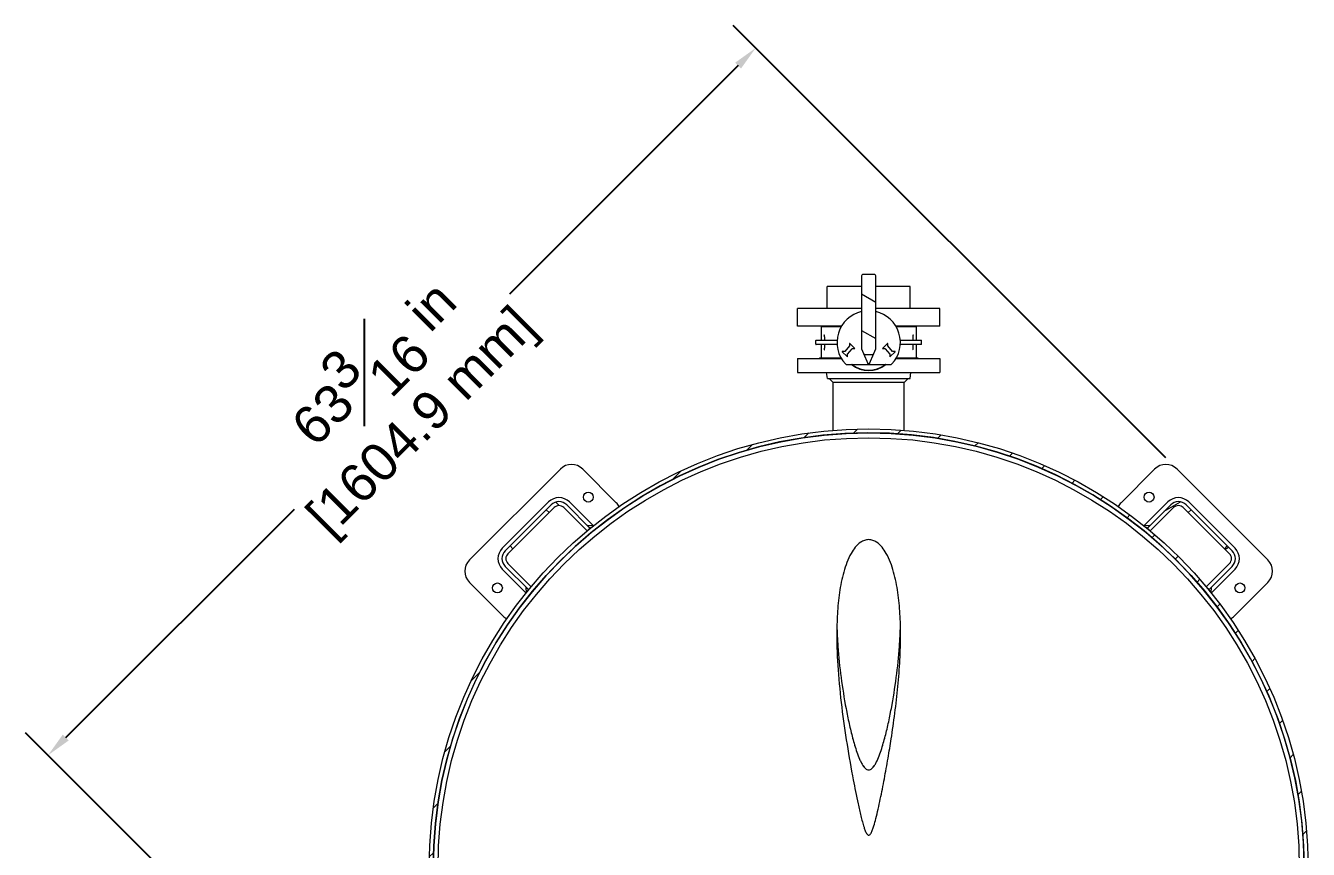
# Model space of a CAD drawing. Header units: inches. Extents: x 20 to 536, y 8 to 344.
# Drawn here: x 223.8 to 304.8, y 218.6 to 270.7 of the extents above; entities that cross this region are included whole.
import ezdxf

# ---------------------------------------------------------------- set-up
doc = ezdxf.new("R2010")
doc.units = ezdxf.units.IN
doc.header["$LTSCALE"] = 16
doc.header["$MEASUREMENT"] = 0
for name, color, linetype, lineweight in [('Dimension (ANSI)', 7, 'Continuous', 25), ('Hatch', 7, 'Continuous', 18), ('Visible', 7, 'Continuous', 18)]:
    doc.layers.add(name, color=color, linetype=linetype, lineweight=lineweight)
doc.styles.add('Standard D-E', font='arial.ttf')
doc.dimstyles.new('in [mm] D-E NeptuneBenson', dxfattribs={"dimscale": 16, "dimtxt": 0.15, "dimasz": 0.098425, "dimexe": 0.125, "dimexo": 0.063, "dimgap": 0.031496, "dimtad": 0, "dimtih": 1, "dimtoh": 1, "dimdec": 4, "dimrnd": 1e-08, "dimzin": 3, "dimdsep": 46, "dimlunit": 5, "dimtxsty": 'Standard D-E', "dimcen": 0.09, "dimdle": 0.393701, "dimclrd": 256, "dimclre": 256, "dimclrt": 256, "dimadec": 1, "dimazin": 1, "dimtfac": 1, "dimtofl": 0, "dimtmove": 0, "dimatfit": 3, "dimfxl": 1, "dimfrac": 1, "dimtolj": 1, "dimtzin": 4, "dimlwd": -1, "dimlwe": -1, "dimarcsym": 0})

# ---------------------------------------------------------------- blocks, each defined once
blk = doc.blocks.new('*D29')
at = {"layer": 'Defpoints', "color": 0, "transparency": 16777216}
for p in [(296.471, 242.647), (225.188, 224.571), (251.792, 197.967)]:
    blk.add_point(p, dxfattribs=at)
at = {"layer": 'Dimension (ANSI)', "transparency": 16777216}
for p, q in [((295.758, 243.359), (268.453, 270.664)), ((268.754, 268.137), (254.315, 253.698)), ((226.302, 225.684), (240.74, 240.123)), ((251.079, 198.68), (223.774, 225.985))]:
    blk.add_line(p, q, dxfattribs=at)
for points in [[(268.568, 268.322), (268.94, 267.951), (269.868, 269.25)], [(226.116, 225.87), (226.487, 225.499), (225.188, 224.571)]]:
    blk.add_solid(points, dxfattribs=at)
at = {"layer": 'Dimension (ANSI)', "transparency": 16777216, "char_height": 2.4, "attachment_point": 5, "rotation": 45, "style": 'Standard D-E'}
for s, insert in [('\\A1; 63{\\H1x;\\S3#16;} in', (245.423, 249.015)), ('\\A1;[1604.9 mm]', (248.972, 245.466))]:
    blk.add_mtext(s, dxfattribs=dict(at, insert=insert))

msp = doc.modelspace()

# ---------------------------------------------------------------- hatches: boundary and pattern name
at = {"layer": 'Hatch'}
h = msp.add_hatch(dxfattribs=at)
h.set_pattern_fill('ANSI31', color=256, scale=16, angle=105.0002, style=0)
edge = h.paths.add_edge_path()
edge.add_ellipse((276.61219, 254.81473), major_axis=(0, 0.12446), ratio=0.48209669, start_angle=0, end_angle=90)
edge.add_line((276.55219, 254.81473), (276.55219, 250.25773))
edge.add_ellipse((276.59219, 250.25773), major_axis=(0, -0.04), ratio=1, start_angle=270, end_angle=293.025492)
edge.add_line((276.55538, 250.24209), (276.67815, 249.95321))
edge.add_ellipse((276.71496, 249.96886), major_axis=(0.03743, -0.08806), ratio=0.41802966, start_angle=270, end_angle=349.9257988)
edge.add_line((276.74537, 249.87941), (277.25901, 249.87941))
edge.add_ellipse((277.28942, 249.96886), major_axis=(-0.03743, -0.08806), ratio=0.41802966, start_angle=10.0742012, end_angle=90)
edge.add_line((277.32623, 249.95321), (277.449, 250.24209))
edge.add_ellipse((277.41219, 250.25773), major_axis=(0.01565, 0.03681), ratio=1, start_angle=270, end_angle=293.025492)
edge.add_line((277.45219, 250.25773), (277.45219, 254.81473))
edge.add_ellipse((277.39219, 254.81473), major_axis=(0, 0.12446), ratio=0.48209669, start_angle=270, end_angle=360)
edge.add_line((277.39219, 254.93919), (276.61219, 254.93919))
h = msp.add_hatch(dxfattribs=at)
h.set_pattern_fill('ANSI31', color=256, scale=16, style=0)
edge = h.paths.add_edge_path()
edge.add_spline(control_points=[(304.50356, 217.62512), (304.53547, 217.59379), (304.5673, 217.56237), (304.63085, 217.49932), (304.66258, 217.46768), (304.69421, 217.43597)], knot_values=[-0.68216034, -0.68216034, -0.68216034, -0.68216034, -0.34137341, -0.34137341, 0, 0, 0, 0], degree=3, periodic=0)
edge.add_line((304.69421, 217.43597), (304.75421, 217.43597))
edge.add_ellipse((277.00219, 217.43596), major_axis=(0, 27.75202), ratio=1, start_angle=270, end_angle=308.7969739)
edge.add_ellipse((277.00219, 217.43596), major_axis=(-17.38838, 21.62912), ratio=1, start_angle=270, end_angle=270.5161423)
edge.add_ellipse((277.00219, 217.43596), major_axis=(-17.58252, 21.47161), ratio=1, start_angle=270, end_angle=281.3737575)
edge.add_ellipse((277.00219, 217.43596), major_axis=(-21.47161, 17.58252), ratio=1, start_angle=270, end_angle=270.5161423)
edge.add_ellipse((277.00219, 217.43596), major_axis=(-21.62912, 17.38838), ratio=1, start_angle=270, end_angle=347.5939579)
edge.add_ellipse((277.00219, 217.43596), major_axis=(-21.62912, -17.38838), ratio=1, start_angle=270, end_angle=270.5161423)
edge.add_ellipse((277.00219, 217.43596), major_axis=(-21.47161, -17.58252), ratio=1, start_angle=270, end_angle=281.3737575)
edge.add_ellipse((277.00219, 217.43596), major_axis=(-17.58252, -21.47161), ratio=1, start_angle=270, end_angle=270.5161423)
edge.add_ellipse((277.00219, 217.43596), major_axis=(-17.38838, -21.62912), ratio=1, start_angle=270, end_angle=347.5939579)
edge.add_ellipse((277.00219, 217.43596), major_axis=(17.38838, -21.62912), ratio=1, start_angle=270, end_angle=270.5161423)
edge.add_ellipse((277.00219, 217.43596), major_axis=(17.58252, -21.47161), ratio=1, start_angle=270, end_angle=281.3737575)
edge.add_ellipse((277.00219, 217.43596), major_axis=(21.47161, -17.58252), ratio=1, start_angle=270, end_angle=270.5161423)
edge.add_ellipse((277.00219, 217.43596), major_axis=(21.62912, -17.38838), ratio=1, start_angle=270, end_angle=347.5939579)
edge.add_ellipse((277.00219, 217.43596), major_axis=(21.62912, 17.38838), ratio=1, start_angle=270, end_angle=270.5161423)
edge.add_ellipse((277.00219, 217.43596), major_axis=(21.47161, 17.58252), ratio=1, start_angle=270, end_angle=281.3737575)
edge.add_ellipse((277.00219, 217.43596), major_axis=(17.58252, 21.47161), ratio=1, start_angle=270, end_angle=270.5161423)
edge.add_ellipse((277.00219, 217.43596), major_axis=(17.38838, 21.62912), ratio=1, start_angle=270, end_angle=308.7969739)
edge.add_line((304.75421, 217.43596), (304.69421, 217.43596))
edge.add_spline(control_points=[(304.69421, 217.43596), (304.66258, 217.40424), (304.63085, 217.37261), (304.5673, 217.30956), (304.53547, 217.27814), (304.50356, 217.24681)], knot_values=[-0.68216032, -0.68216032, -0.68216032, -0.68216032, -0.34078692, -0.34078692, 0, 0, 0, 0], degree=3, periodic=0)
edge.add_ellipse((277.00219, 217.43596), major_axis=(-0.18916, -27.50137), ratio=1, start_angle=90.7881646, end_angle=450, ccw=False)
h = msp.add_hatch(dxfattribs=at)
h.set_pattern_fill('ANSI31', color=256, scale=16, angle=90.0002, style=0)
edge = h.paths.add_edge_path()
edge.add_line((259.2261, 238.74759), (259.40287, 238.92437))
edge.add_line((259.40287, 238.92437), (259.24289, 239.08435))
edge.add_line((259.24289, 239.08435), (257.93488, 240.39236))
edge.add_ellipse((257.44697, 239.90446), major_axis=(-0.4879, 0.4879), ratio=1, start_angle=270, end_angle=360)
edge.add_line((256.95907, 240.39236), (256.64274, 240.07604))
edge.add_line((256.64274, 240.07604), (256.81952, 239.89926))
edge.add_line((256.81952, 239.89926), (257.13585, 240.21559))
edge.add_ellipse((257.44697, 239.90446), major_axis=(0.31113, 0.31113), ratio=1, start_angle=0, end_angle=90, ccw=False)
edge.add_line((257.7581, 240.21559), (259.2261, 238.74759))
h = msp.add_hatch(dxfattribs=at)
h.set_pattern_fill('ANSI31', color=256, scale=16, angle=-15, style=0)
edge = h.paths.add_edge_path()
edge.add_line((297.36164, 240.07604), (297.04531, 240.39236))
edge.add_ellipse((296.55741, 239.90446), major_axis=(-0.4879, 0.4879), ratio=1, start_angle=270, end_angle=360)
edge.add_line((296.0695, 240.39236), (294.76149, 239.08435))
edge.add_line((294.76149, 239.08435), (294.60151, 238.92437))
edge.add_line((294.60151, 238.92437), (294.77828, 238.74759))
edge.add_line((294.77828, 238.74759), (296.24628, 240.21559))
edge.add_ellipse((296.55741, 239.90446), major_axis=(0.31113, 0.31113), ratio=1, start_angle=0, end_angle=90, ccw=False)
edge.add_line((296.86853, 240.21559), (297.18486, 239.89926))
edge.add_line((297.18486, 239.89926), (297.36164, 240.07604))
h = msp.add_hatch(dxfattribs=at)
h.set_pattern_fill('ANSI31', color=256, scale=16, angle=75.0002, style=0)
edge = h.paths.add_edge_path()
edge.add_line((259.61381, 239.06509), (259.24289, 239.08435))
edge.add_line((259.24289, 239.08435), (259.40287, 238.92437))
edge.add_line((259.40287, 238.92437), (259.41967, 238.90757))
edge.add_ellipse((277.00219, 217.43596), major_axis=(21.47161, 17.58252), ratio=1, start_angle=89.4838577, end_angle=90, ccw=False)
h = msp.add_hatch(dxfattribs=at)
h.set_pattern_fill('ANSI31', color=256, scale=16, angle=75.0002, style=0)
edge = h.paths.add_edge_path()
edge.add_line((294.58471, 238.90757), (294.60151, 238.92437))
edge.add_line((294.60151, 238.92437), (294.76149, 239.08435))
edge.add_line((294.76149, 239.08435), (294.39057, 239.06509))
edge.add_ellipse((277.00219, 217.43596), major_axis=(21.62912, -17.38838), ratio=1, start_angle=89.4838577, end_angle=90, ccw=False)
h = msp.add_hatch(dxfattribs=at)
h.set_pattern_fill('ANSI31', color=256, scale=16, angle=90.0002, style=0)
edge = h.paths.add_edge_path()
edge.add_line((254.36212, 237.79541), (254.04579, 237.47908))
edge.add_ellipse((254.53369, 236.99118), major_axis=(-0.4879, -0.4879), ratio=1, start_angle=270, end_angle=360)
edge.add_line((254.04579, 236.50328), (255.35381, 235.19526))
edge.add_line((255.35381, 235.19526), (255.51379, 235.03528))
edge.add_line((255.51379, 235.03528), (255.69056, 235.21206))
edge.add_line((255.69056, 235.21206), (254.22257, 236.68005))
edge.add_ellipse((254.53369, 236.99118), major_axis=(-0.31113, 0.31113), ratio=1, start_angle=0, end_angle=90, ccw=False)
edge.add_line((254.22257, 237.30231), (254.53889, 237.61863))
edge.add_line((254.53889, 237.61863), (254.36212, 237.79541))
h = msp.add_hatch(dxfattribs=at)
h.set_pattern_fill('ANSI31', color=256, scale=16, angle=-15, style=0)
edge = h.paths.add_edge_path()
edge.add_line((298.31382, 235.21206), (298.49059, 235.03528))
edge.add_line((298.49059, 235.03528), (298.65057, 235.19526))
edge.add_line((298.65057, 235.19526), (299.95859, 236.50328))
edge.add_ellipse((299.47069, 236.99118), major_axis=(0.4879, 0.4879), ratio=1, start_angle=270, end_angle=360)
edge.add_line((299.95859, 237.47908), (299.64226, 237.79541))
edge.add_line((299.64226, 237.79541), (299.46549, 237.61863))
edge.add_line((299.46549, 237.61863), (299.78181, 237.30231))
edge.add_ellipse((299.47069, 236.99118), major_axis=(0.31113, -0.31113), ratio=1, start_angle=0, end_angle=90, ccw=False)
edge.add_line((299.78181, 236.68005), (298.31382, 235.21206))
h = msp.add_hatch(dxfattribs=at)
h.set_pattern_fill('ANSI31', color=256, scale=16, angle=75.0002, style=0)
edge = h.paths.add_edge_path()
edge.add_ellipse((277.00219, 217.43596), major_axis=(17.38838, 21.62912), ratio=1, start_angle=89.4838577, end_angle=90)
edge.add_line((255.37307, 234.82435), (255.35381, 235.19526))
edge.add_line((255.35381, 235.19526), (255.51379, 235.03528))
edge.add_line((255.51379, 235.03528), (255.53058, 235.01848))
h = msp.add_hatch(dxfattribs=at)
h.set_pattern_fill('ANSI31', color=256, scale=16, angle=75.0002, style=0)
edge = h.paths.add_edge_path()
edge.add_line((298.63131, 234.82435), (298.65057, 235.19526))
edge.add_line((298.65057, 235.19526), (298.49059, 235.03528))
edge.add_line((298.49059, 235.03528), (298.4738, 235.01848))
edge.add_ellipse((277.00219, 217.43596), major_axis=(17.58252, -21.47161), ratio=1, start_angle=89.4838577, end_angle=90, ccw=False)

# ---------------------------------------------------------------- linework, layer by layer
at = {"layer": 'Visible'}
for p, q in [((276.55219, 254.81473), (276.55219, 250.25773)), ((277.39219, 254.93919), (276.61219, 254.93919)), ((277.45219, 250.25773), (277.45219, 254.81473)), ((274.04943, 251.67321), (274.01006, 251.63384)), ((275.26114, 251.63384), (274.01006, 251.63384)), ((274.01006, 251.63384), (274.01006, 250.78738)), ((279.99432, 251.63384), (278.74324, 251.63384)), ((279.95495, 251.67321), (279.99432, 251.63384)), ((279.99432, 251.63384), (279.99432, 250.78738)), ((273.65724, 250.53148), (273.65724, 250.7677)), ((273.67693, 250.78738), (273.926, 250.78738)), ((273.926, 250.51179), (273.67693, 250.51179)), ((273.926, 250.78738), (275.00694, 250.78738)), ((275.00694, 250.51179), (273.926, 250.51179)), ((274.01006, 250.51179), (274.01006, 249.68596)), ((274.22355, 250.78738), (274.22355, 250.97524)), ((274.22355, 250.32393), (274.22355, 250.51179)), ((275.7858, 250.42456), (275.50257, 250.08562)), ((275.78813, 250.58124), (275.78813, 250.43097)), ((276.1192, 250.27432), (275.8052, 250.58831)), ((275.9629, 250.25725), (276.11213, 250.25725)), ((278.19918, 250.58831), (277.88518, 250.27432)), ((277.89225, 250.25725), (278.04148, 250.25725)), ((278.21625, 250.43097), (278.21625, 250.58124)), ((278.50181, 250.08562), (278.21858, 250.42456)), ((278.99744, 250.78738), (280.07838, 250.78738)), ((280.07838, 250.51179), (278.99744, 250.51179)), ((279.78083, 250.97524), (279.78083, 250.78738)), ((279.78083, 250.51179), (279.78083, 250.32393)), ((279.99432, 250.51179), (279.99432, 249.68596)), ((280.07838, 250.78738), (280.32746, 250.78738)), ((280.32746, 250.51179), (280.07838, 250.51179)), ((280.34714, 250.53148), (280.34714, 250.7677)), ((272.50219, 249.62596), (275.28399, 249.62596)), ((272.50219, 249.62596), (272.50219, 248.74596)), ((273.90719, 249.68596), (275.24964, 249.68596)), ((273.90719, 249.68596), (273.90719, 249.62596)), ((275.3386, 250.06496), (275.6526, 249.75097)), ((275.4949, 250.08203), (275.34567, 250.08203)), ((275.66967, 249.75804), (275.66967, 249.90831)), ((275.672, 249.91472), (275.95523, 250.25366)), ((276.55538, 250.24209), (276.67815, 249.95321)), ((276.67815, 249.95321), (276.94583, 249.32338)), ((276.74537, 249.87941), (277.25901, 249.87941)), ((277.05855, 249.32338), (277.32623, 249.95321)), ((277.32623, 249.95321), (277.449, 250.24209)), ((278.04915, 250.25366), (278.33238, 249.91472)), ((278.33471, 249.90831), (278.33471, 249.75804)), ((278.35178, 249.75097), (278.66578, 250.06496)), ((278.65871, 250.08203), (278.50948, 250.08203)), ((278.72039, 249.62596), (281.50219, 249.62596)), ((278.75474, 249.68596), (280.09719, 249.68596)), ((280.09719, 249.68596), (280.09719, 249.62596)), ((281.50219, 249.62596), (281.50219, 248.74596)), ((272.50219, 248.74596), (281.50219, 248.74596)), ((274.39262, 248.37596), (274.34719, 248.74596)), ((275.62742, 249.24959), (276.9875, 249.24959)), ((276.95169, 249.30959), (276.94583, 249.32338)), ((276.9661, 249.27567), (276.95169, 249.30959)), ((276.9875, 249.24959), (278.37696, 249.24959)), ((277.05269, 249.30959), (277.04272, 249.28612)), ((277.05855, 249.32338), (277.05269, 249.30959)), ((279.61176, 248.37596), (279.65719, 248.74596)), ((274.39262, 248.37596), (279.61176, 248.37596)), ((274.75219, 245.09663), (274.75219, 248.12596)), ((279.25219, 245.09663), (279.25219, 248.12596)), ((251.79153, 236.90491), (257.53324, 242.64662)), ((258.94745, 242.64662), (261.06877, 240.5253)), ((292.93561, 240.5253), (295.05693, 242.64662)), ((296.47114, 242.64662), (302.21285, 236.90491)), ((253.91285, 233.36938), (251.79153, 235.4907)), ((302.21285, 235.4907), (300.09153, 233.36938))]:
    msp.add_line(p, q, dxfattribs=at)
at = {"layer": 'Visible', "linetype": 'Continuous', "lineweight": 18}
for p, q in [((276.55219, 254.17321), (274.37719, 254.17321)), ((274.37719, 252.79821), (274.37719, 254.17321)), ((279.62719, 254.17321), (277.45219, 254.17321)), ((279.62719, 252.79821), (279.62719, 254.17321)), ((276.55219, 252.79821), (272.50219, 252.79821)), ((272.50219, 251.67321), (272.50219, 252.79821)), ((281.50219, 252.79821), (277.45219, 252.79821)), ((281.50219, 251.67321), (281.50219, 252.79821)), ((275.28399, 251.67321), (272.50219, 251.67321)), ((281.50219, 251.67321), (278.72039, 251.67321)), ((274.75219, 248.12596), (274.50219, 248.37596)), ((277.00219, 248.12596), (274.75219, 248.12596)), ((279.25219, 248.12596), (277.00219, 248.12596)), ((279.25219, 248.12596), (279.50219, 248.37596)), ((253.86901, 237.65586), (256.78229, 240.56914)), ((258.11165, 240.56914), (259.57965, 239.10114)), ((294.42473, 239.10114), (295.89273, 240.56914)), ((297.22209, 240.56914), (300.13537, 237.65586)), ((254.36212, 237.79541), (256.64274, 240.07604)), ((256.81952, 239.89926), (254.53889, 237.61863)), ((256.95907, 240.39236), (256.64274, 240.07604)), ((256.64274, 240.07604), (256.81952, 239.89926)), ((256.81952, 239.89926), (257.13585, 240.21559)), ((257.7581, 240.21559), (259.2261, 238.74759)), ((259.40287, 238.92437), (257.93488, 240.39236)), ((296.0695, 240.39236), (294.60151, 238.92437)), ((294.77828, 238.74759), (296.24628, 240.21559)), ((296.86853, 240.21559), (297.18486, 239.89926)), ((297.36164, 240.07604), (297.04531, 240.39236)), ((297.18486, 239.89926), (297.36164, 240.07604)), ((299.46549, 237.61863), (297.18486, 239.89926)), ((297.36164, 240.07604), (299.64226, 237.79541)), ((259.2261, 238.74759), (259.40287, 238.92437)), ((259.61381, 239.06509), (259.24289, 239.08435)), ((259.24289, 239.08435), (259.41967, 238.90757)), ((259.54706, 239.06855), (259.57965, 239.10114)), ((294.76149, 239.08435), (294.39057, 239.06509)), ((294.45732, 239.06855), (294.42473, 239.10114)), ((294.58471, 238.90757), (294.76149, 239.08435)), ((294.60151, 238.92437), (294.77828, 238.74759)), ((254.36212, 237.79541), (254.04579, 237.47908)), ((254.22257, 237.30231), (254.53889, 237.61863)), ((254.53889, 237.61863), (254.36212, 237.79541)), ((299.64226, 237.79541), (299.46549, 237.61863)), ((299.46549, 237.61863), (299.78181, 237.30231)), ((299.95859, 237.47908), (299.64226, 237.79541)), ((254.04579, 236.50328), (255.51379, 235.03528)), ((255.69056, 235.21206), (254.22257, 236.68005)), ((299.78181, 236.68005), (298.31382, 235.21206)), ((298.49059, 235.03528), (299.95859, 236.50328)), ((255.33701, 234.8585), (253.86901, 236.3265)), ((300.13537, 236.3265), (298.66737, 234.8585)), ((255.3696, 234.89109), (255.33701, 234.8585)), ((255.53058, 235.01848), (255.35381, 235.19526)), ((255.35381, 235.19526), (255.37307, 234.82435)), ((255.51379, 235.03528), (255.69056, 235.21206)), ((298.31382, 235.21206), (298.49059, 235.03528)), ((298.65057, 235.19526), (298.4738, 235.01848)), ((298.63131, 234.82435), (298.65057, 235.19526)), ((298.63478, 234.89109), (298.66737, 234.8585))]:
    msp.add_line(p, q, dxfattribs=at)
for radius in [27.75202, 27.5, 27.19]:
    msp.add_circle((277.00219, 217.43596), radius, dxfattribs=at)
at = {"layer": 'Visible'}
for centre in [(259.30101, 240.87885), (294.70337, 240.87885), (253.5593, 235.13715), (300.44508, 235.13715)]:
    msp.add_circle(centre, 0.315, dxfattribs=at)
for centre, radius, start, end in [((277.00219, 250.64959), 2, 103.0028782, 222.843643), ((277.00219, 250.64959), 2, 317.156357, 76.9971218), ((273.67693, 250.7677), 0.01969, 90, 180), ((273.67693, 250.53148), 0.01969, 180, 270), ((275.77813, 250.43097), 0.01, 320.1161043, 0), ((275.79813, 250.58124), 0.01, 45, 180), ((275.9629, 250.24725), 0.01, 90, 140.1161043), ((276.11213, 250.26725), 0.01, 270, 45), ((276.59219, 250.25773), 0.04, 180, 203.025492), ((277.41219, 250.25773), 0.04, 336.974508, 0), ((277.89225, 250.26725), 0.01, 135, 270), ((278.04148, 250.24725), 0.01, 39.8838957, 90), ((278.20625, 250.58124), 0.01, 0, 135), ((278.22625, 250.43097), 0.01, 180, 219.8838957), ((280.32746, 250.7677), 0.01969, 0, 90), ((280.32746, 250.53148), 0.01969, 270, 0), ((275.34567, 250.07203), 0.01, 90, 225), ((275.4949, 250.09203), 0.01, 270, 320.1161043), ((275.65967, 249.75804), 0.01, 225, 0), ((275.67967, 249.90831), 0.01, 140.1161043, 180), ((278.32471, 249.90831), 0.01, 0, 39.8838957), ((278.34471, 249.75804), 0.01, 180, 315), ((278.50948, 250.09203), 0.01, 219.8838957, 270), ((278.65871, 250.07203), 0.01, 315, 90), ((275.62742, 249.37459), 0.125, 222.843643, 270), ((277.00219, 250.64959), 1.7715, 232.2126875, 307.7873125), ((275.93238, 249.18959), 0.06, 53.767952, 90), ((277.00219, 250.64959), 1.75, 233.767952, 306.232048), ((277.02132, 249.29914), 0.06, 220.9598097, 235.6823925), ((276.9875, 249.30959), 0.06, 270.2532086, 308.6432304), ((276.9875, 249.30959), 0.06, 308.6432304, 336.974508), ((278.072, 249.18959), 0.06, 90, 126.232048), ((278.37696, 249.37459), 0.125, 270, 317.156357), ((258.24035, 241.93951), 1, 45, 135), ((295.76403, 241.93951), 1, 45, 135), ((260.36167, 239.81819), 1, 27.6605795, 45), ((293.64271, 239.81819), 1, 135, 152.3394205), ((252.49864, 236.19781), 1, 135, 225), ((301.50574, 236.19781), 1, 315, 45), ((254.61996, 234.07649), 1, 225, 242.3394205), ((299.38442, 234.07649), 1, 297.6605795, 315)]:
    msp.add_arc(centre, radius, start, end, dxfattribs=at)
at = {"layer": 'Visible', "linetype": 'Continuous', "lineweight": 18}
for centre, radius, start, end in [((277.00219, 217.43596), 27.50202, 0.3940823, 359.6059177), ((257.44697, 239.90446), 0.94, 45, 135), ((257.44697, 239.90446), 0.69, 45, 135), ((296.55741, 239.90446), 0.94, 45, 135), ((296.55741, 239.90446), 0.69, 45, 135), ((257.44697, 239.90446), 0.44, 45, 135), ((296.55741, 239.90446), 0.44, 45, 135), ((277.00219, 217.43596), 27.75202, 128.7969789, 129.3131212), ((277.00219, 217.43596), 27.75202, 50.6868788, 51.2030211), ((254.53369, 236.99118), 0.94, 135, 225), ((254.53369, 236.99118), 0.69, 135, 225), ((254.53369, 236.99118), 0.44, 135, 225), ((299.47069, 236.99118), 0.44, 315, 45), ((299.47069, 236.99118), 0.69, 315, 45), ((299.47069, 236.99118), 0.94, 315, 45), ((277.00219, 217.43596), 27.75202, 140.6868788, 141.2030211), ((277.00219, 217.43596), 27.75202, 38.7969789, 39.3131212)]:
    msp.add_arc(centre, radius, start, end, dxfattribs=at)
at = {"layer": 'Visible'}
for centre, major_axis, ratio, start_param, end_param in [((276.61219, 254.81473), (0, 0.12446), 0.48209669, 0, 1.57079633), ((277.39219, 254.81473), (0, 0.12446), 0.48209669, 4.71238898, 6.28318531), ((276.71496, 249.96886), (0.03743, -0.08806), 0.41802966, 4.71238898, 6.10735733), ((277.28942, 249.96886), (-0.03743, -0.08806), 0.41802966, 0.17582798, 1.57079633)]:
    msp.add_ellipse(centre, major_axis=major_axis, ratio=ratio, start_param=start_param, end_param=end_param, dxfattribs=at)
for points, knots in [([(274.22355, 250.97524), (274.22355, 250.99269), (274.22264, 251.01016), (274.21925, 251.04299), (274.21677, 251.05839), (274.21113, 251.08419), (274.20803, 251.09493), (274.20274, 251.10977), (274.20046, 251.11475), (274.19839, 251.11866), (274.19792, 251.11936), (274.19793, 251.11936)], [0, 0, 0, 0, 0.161515019, 0.161515019, 0.320400342, 0.320400342, 0.464793186, 0.464793186, 0.581087139, 0.581087139, 0.639252146, 0.639252146, 0.639252146, 0.639252146]), ([(279.80645, 251.11936), (279.80645, 251.11936), (279.8061, 251.11883), (279.80467, 251.1162), (279.80327, 251.11334), (279.79972, 251.10464), (279.79746, 251.09822), (279.7926, 251.08139), (279.79003, 251.07039), (279.78539, 251.04448), (279.78345, 251.02922), (279.78132, 251.00091), (279.78083, 250.98807), (279.78083, 250.97524)], [0.25121693, 0.25121693, 0.25121693, 0.25121693, 0.301774061, 0.301774061, 0.384608207, 0.384608207, 0.490235729, 0.490235729, 0.621034518, 0.621034518, 0.771730748, 0.771730748, 0.890481659, 0.890481659, 0.890481659, 0.890481659]), ([(274.19793, 250.17981), (274.19793, 250.17981), (274.19828, 250.18034), (274.19971, 250.18297), (274.20111, 250.18584), (274.20467, 250.19453), (274.20692, 250.20095), (274.21178, 250.21779), (274.21435, 250.22878), (274.21899, 250.25469), (274.22093, 250.26995), (274.22306, 250.29826), (274.22355, 250.3111), (274.22355, 250.32393)], [0.25121693, 0.25121693, 0.25121693, 0.25121693, 0.301774061, 0.301774061, 0.384608207, 0.384608207, 0.490235729, 0.490235729, 0.621034518, 0.621034518, 0.771730748, 0.771730748, 0.890481659, 0.890481659, 0.890481659, 0.890481659]), ([(279.78083, 250.32393), (279.78083, 250.30648), (279.78174, 250.28901), (279.78514, 250.25618), (279.78761, 250.24078), (279.79325, 250.21498), (279.79635, 250.20424), (279.80164, 250.1894), (279.80392, 250.18442), (279.80599, 250.18052), (279.80646, 250.17981), (279.80645, 250.17981)], [0, 0, 0, 0, 0.161515019, 0.161515019, 0.320400342, 0.320400342, 0.464793186, 0.464793186, 0.581087139, 0.581087139, 0.639252146, 0.639252146, 0.639252146, 0.639252146]), ([(276.97601, 249.25981), (276.97533, 249.2606), (276.97465, 249.26143), (276.97128, 249.26575), (276.96835, 249.27055), (276.9661, 249.27567)], [0.0923027288, 0.0923027288, 0.0923027288, 0.0923027288, 0.1039513514, 0.1039513514, 0.1517370835, 0.1517370835, 0.1517370835, 0.1517370835]), ([(276.9958, 249.26191), (276.9936, 249.25689), (276.99204, 249.25421), (276.99035, 249.25165), (276.98973, 249.25088), (276.98864, 249.24985), (276.98816, 249.24959), (276.98776, 249.24959)], [0, 0, 0, 0, 0.055402638, 0.055402638, 0.091701074, 0.091701074, 0.127427899, 0.127427899, 0.127427899, 0.127427899]), ([(276.99998, 249.27607), (276.99997, 249.276), (276.99996, 249.27592), (276.99934, 249.27253), (276.99805, 249.26705), (276.9958, 249.26191)], [-0.0006488507, -0.0006488507, -0.0006488507, -0.0006488507, 0, 0, 0.02871512, 0.02871512, 0.02871512, 0.02871512]), ([(274.99568, 232.75201), (275.00564, 232.3245), (275.02695, 231.88419), (275.10489, 230.79428), (275.17267, 230.13657), (275.34557, 228.82057), (275.45048, 228.16229), (275.63223, 227.1983), (275.6969, 226.8809), (275.83494, 226.25815), (275.90824, 225.95279), (276.06253, 225.37248), (276.15169, 225.06269), (276.30909, 224.60898), (276.36546, 224.4597), (276.45891, 224.24559), (276.49156, 224.17588), (276.56131, 224.04126), (276.59833, 223.9763), (276.68268, 223.84995), (276.73508, 223.78219), (276.82564, 223.70353), (276.85778, 223.6812), (276.92642, 223.64924), (276.9629, 223.63956), (277.00219, 223.63956)], [58.78997674, 58.78997674, 58.78997674, 58.78997674, 62.09490343, 62.09490343, 66.83035614, 66.83035614, 71.56580884, 71.56580884, 73.93353519, 73.93353519, 76.30126155, 76.30126155, 78.56033084, 78.56033084, 79.68986548, 79.68986548, 80.25463281, 80.25463281, 80.81940013, 80.81940013, 81.4182083, 81.4182083, 81.71761238, 81.71761238, 82.01701646, 82.01701646, 82.01701646, 82.01701646]), ([(277.00219, 223.63956), (277.04148, 223.63956), (277.07796, 223.64924), (277.1466, 223.6812), (277.17874, 223.70353), (277.2693, 223.78219), (277.3217, 223.84995), (277.40605, 223.9763), (277.44307, 224.04126), (277.51282, 224.17588), (277.54547, 224.24559), (277.63892, 224.4597), (277.69529, 224.60898), (277.85269, 225.06269), (277.94185, 225.37248), (278.09614, 225.95279), (278.16944, 226.25815), (278.30748, 226.8809), (278.37216, 227.1983), (278.5539, 228.16229), (278.65881, 228.82057), (278.83171, 230.13657), (278.89949, 230.79428), (278.97743, 231.88419), (278.99874, 232.3245), (279.0087, 232.75201)], [0, 0, 0, 0, 0.29940408, 0.29940408, 0.59880817, 0.59880817, 1.19761634, 1.19761634, 1.76238366, 1.76238366, 2.32715098, 2.32715098, 3.45668563, 3.45668563, 5.71575492, 5.71575492, 8.08348127, 8.08348127, 10.45120762, 10.45120762, 15.18666033, 15.18666033, 19.92211304, 19.92211304, 23.22703972, 23.22703972, 23.22703972, 23.22703972])]:
    msp.add_open_spline(points, degree=3, knots=knots, dxfattribs=at)
msp.add_open_spline([(276.9875, 249.24959), (276.9875, 249.24959), (276.98759, 249.24959), (276.98776, 249.24959)], degree=3, dxfattribs=at)
at = {"layer": 'Visible', "linetype": 'Continuous', "lineweight": 18}
for points, knots in [([(279.01519, 232.18419), (279.01519, 231.67432), (278.99996, 231.13793), (278.94154, 230.0373), (278.89841, 229.47306), (278.79055, 228.34248), (278.72585, 227.77609), (278.58326, 226.66729), (278.5054, 226.12488), (278.36471, 225.21325), (278.29732, 224.79899), (278.15191, 223.9509), (278.07392, 223.51707), (277.91013, 222.64988), (277.82445, 222.21653), (277.69098, 221.58223), (277.64566, 221.37343), (277.55266, 220.9638), (277.50508, 220.76297), (277.41735, 220.42051), (277.37406, 220.25929), (277.30037, 220.02148), (277.27437, 219.94294), (277.23171, 219.82962), (277.21687, 219.79261), (277.18518, 219.72083), (277.16838, 219.68603), (277.13851, 219.63367), (277.12558, 219.6129), (277.09647, 219.57422), (277.08031, 219.55631), (277.05419, 219.53663), (277.04444, 219.53062), (277.02367, 219.52229), (277.01262, 219.52006), (276.99172, 219.52006), (276.98155, 219.52215), (276.96208, 219.52959), (276.95278, 219.53494), (276.92643, 219.5541), (276.91091, 219.57105), (276.87511, 219.61671), (276.85576, 219.64973), (276.81972, 219.71928), (276.80323, 219.7559), (276.7568, 219.86765), (276.72992, 219.9445), (276.66928, 220.12918), (276.63503, 220.24728), (276.56912, 220.48867), (276.53759, 220.61199), (276.44545, 220.98717), (276.38725, 221.24417), (276.2194, 222.01685), (276.11672, 222.53399), (275.8902, 223.72616), (275.75705, 224.48363), (275.51032, 226.03191), (275.39694, 226.82275), (275.20507, 228.401), (275.12665, 229.18851), (275.01867, 230.72438), (274.98919, 231.47277), (274.98919, 232.607), (274.9995, 233.04873), (275.05191, 233.94347), (275.09395, 234.39648), (275.22219, 235.28784), (275.30792, 235.72565), (275.48362, 236.35261), (275.55006, 236.55657), (275.70393, 236.95108), (275.79109, 237.14173), (275.96656, 237.44964), (276.05425, 237.58418), (276.25753, 237.8302), (276.3734, 237.9415), (276.56826, 238.07108), (276.65032, 238.11448), (276.78072, 238.15875), (276.82541, 238.17014), (276.91463, 238.18512), (276.95918, 238.18872), (277.04521, 238.18872), (277.08975, 238.18512), (277.17897, 238.17014), (277.22366, 238.15875), (277.35406, 238.11448), (277.43612, 238.07108), (277.63098, 237.9415), (277.74685, 237.8302), (277.95013, 237.58418), (278.03782, 237.44964), (278.21329, 237.14173), (278.30045, 236.95108), (278.45432, 236.55657), (278.52076, 236.35261), (278.69646, 235.72565), (278.78219, 235.28784), (278.91044, 234.39648), (278.95247, 233.94347), (279.00488, 233.04873), (279.01519, 232.607), (279.01519, 232.18419)], [0, 0, 0, 0, 4.03307279, 4.03307279, 8.06614557, 8.06614557, 12.09921836, 12.09921836, 16.13229115, 16.13229115, 19.20933163, 19.20933163, 22.28637211, 22.28637211, 25.36341259, 25.36341259, 26.90193283, 26.90193283, 28.44045307, 28.44045307, 29.6001673, 29.6001673, 30.18002442, 30.18002442, 30.46995297, 30.46995297, 30.75988153, 30.75988153, 30.92962456, 30.92962456, 31.0993676, 31.0993676, 31.17884721, 31.17884721, 31.25832682, 31.25832682, 31.33810331, 31.33810331, 31.4178798, 31.4178798, 31.57743277, 31.57743277, 31.8602246, 31.8602246, 32.14301643, 32.14301643, 32.70860009, 32.70860009, 33.62577925, 33.62577925, 34.54295841, 34.54295841, 36.37731674, 36.37731674, 40.0460334, 40.0460334, 45.67343389, 45.67343389, 51.30083438, 51.30083438, 56.92823487, 56.92823487, 62.55563536, 62.55563536, 65.90009892, 65.90009892, 69.24456249, 69.24456249, 72.58902605, 72.58902605, 74.26125783, 74.26125783, 75.93348961, 75.93348961, 77.1019335, 77.1019335, 78.27037739, 78.27037739, 78.92592617, 78.92592617, 79.25370056, 79.25370056, 79.58147495, 79.58147495, 79.90924935, 79.90924935, 80.23702374, 80.23702374, 80.89257252, 80.89257252, 82.06101641, 82.06101641, 83.2294603, 83.2294603, 84.90169208, 84.90169208, 86.57392386, 86.57392386, 89.91838742, 89.91838742, 93.26285099, 93.26285099, 96.60731455, 96.60731455, 96.60731455, 96.60731455]), ([(274.9957, 232.75288), (275.00566, 232.32576), (275.02697, 231.88586), (275.10487, 230.79653), (275.17264, 230.13899), (275.34552, 228.8233), (275.45041, 228.16518), (275.63216, 227.20142), (275.69683, 226.88409), (275.83488, 226.2615), (275.90818, 225.95622), (276.06248, 225.37611), (276.15163, 225.06646), (276.30903, 224.61296), (276.3654, 224.46375), (276.45885, 224.24975), (276.4915, 224.18008), (276.56125, 224.04552), (276.59827, 223.9806), (276.68262, 223.85431), (276.73504, 223.78656), (276.82562, 223.70793), (276.85777, 223.6856), (276.92642, 223.65366), (276.9629, 223.64399), (277.04148, 223.64399), (277.07796, 223.65366), (277.14661, 223.6856), (277.17876, 223.70793), (277.26934, 223.78656), (277.32176, 223.85431), (277.40611, 223.9806), (277.44313, 224.04552), (277.51288, 224.18008), (277.54553, 224.24975), (277.63898, 224.46375), (277.69535, 224.61296), (277.85275, 225.06646), (277.9419, 225.37611), (278.0962, 225.95622), (278.1695, 226.2615), (278.30755, 226.88409), (278.37222, 227.20142), (278.55397, 228.16518), (278.65886, 228.8233), (278.83174, 230.13899), (278.89952, 230.79653), (278.97741, 231.88586), (278.99872, 232.32576), (279.00868, 232.75288)], [34.13236716, 34.13236716, 34.13236716, 34.13236716, 37.43415864, 37.43415864, 42.16855165, 42.16855165, 46.90294466, 46.90294466, 49.27014117, 49.27014117, 51.63733767, 51.63733767, 53.89548909, 53.89548909, 55.0245648, 55.0245648, 55.58910266, 55.58910266, 56.15364051, 56.15364051, 56.75241057, 56.75241057, 57.05179561, 57.05179561, 57.35118064, 57.35118064, 57.65056567, 57.65056567, 57.9499507, 57.9499507, 58.54872076, 58.54872076, 59.11325862, 59.11325862, 59.67779647, 59.67779647, 60.80687218, 60.80687218, 63.0650236, 63.0650236, 65.43222011, 65.43222011, 67.79941661, 67.79941661, 72.53380962, 72.53380962, 77.26820264, 77.26820264, 80.56999411, 80.56999411, 80.56999411, 80.56999411])]:
    msp.add_open_spline(points, degree=3, knots=knots, dxfattribs=at)

# ---------------------------------------------------------------- dimensions: what is measured, and where the dimension line sits
at = {"layer": 'Dimension (ANSI)'}
dim = msp.add_linear_dim(base=(225.18795, 224.5706), p1=(296.47114, 242.64662), p2=(251.79153, 197.96701), angle=225, text=' <> in\\X[1604.9 mm]', dimstyle='in [mm] D-E NeptuneBenson', override={"dimgap": 0.031496, "dimtih": 0, "dimtoh": 0, "dimdec": 4, "dimpost": '', "dimtol": 0, "dimlim": 0, "dimtp": 0, "dimtm": 0, "dimtdec": 2, "dimatfit": 1}, dxfattribs=at)
dim.commit()
dim.dimension.update_dxf_attribs({"geometry": '*D29', "text_midpoint": (247.52776, 246.9104), "dimtype": 160})

doc.saveas('drawing.dxf')
